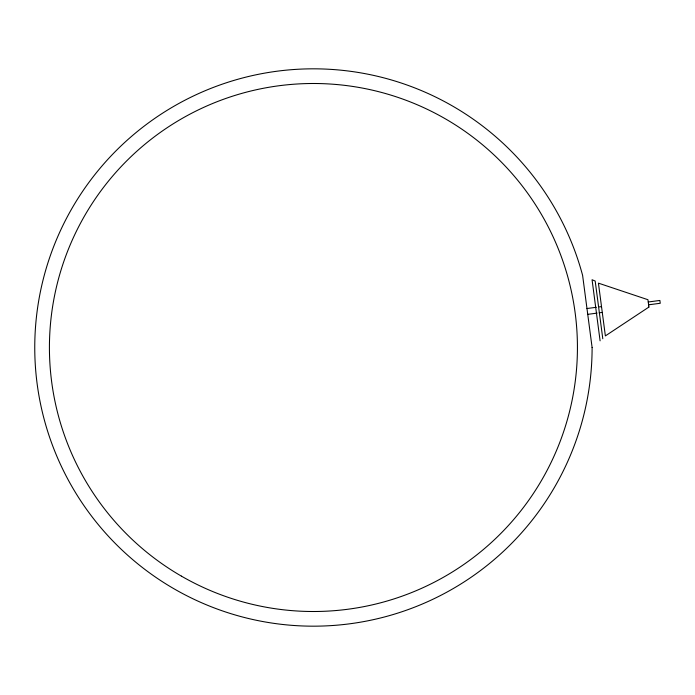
<?xml version="1.0" encoding="UTF-8"?>
<svg xmlns="http://www.w3.org/2000/svg" width="695" height="695" viewBox="0 0 695 695"><rect width="100%" height="100%" fill="white"/><g stroke="black" fill="none" stroke-linecap="round" stroke-linejoin="round"><path stroke-width="1.04" d="M586.971 308.528L596.319 307.294M599.438 306.886L601.514 306.617M648.244 301.986L659.876 300.457L660.25 303.272L648.617 304.81M587.735 314.349L597.083 313.115M599.168 312.837L602.278 312.429M602.791 338.76L595.189 281.049L592.062 279.746L600.098 340.828M648.913 307.068L605.371 335.902L598.421 283.143L647.949 299.719L648.913 307.068M592.105 347.5L582.61 275.376A278.678 278.678 0 0 0 134.3 134.022A278.678 278.678 0 0 0 195.651 600.063A278.678 278.678 0 0 0 592.105 347.5M181.421 576.138A264.013 264.013 0 0 0 577.432 347.5A264.013 264.013 0 0 0 181.421 118.862A264.013 264.013 0 0 0 181.421 576.138"/></g></svg>
